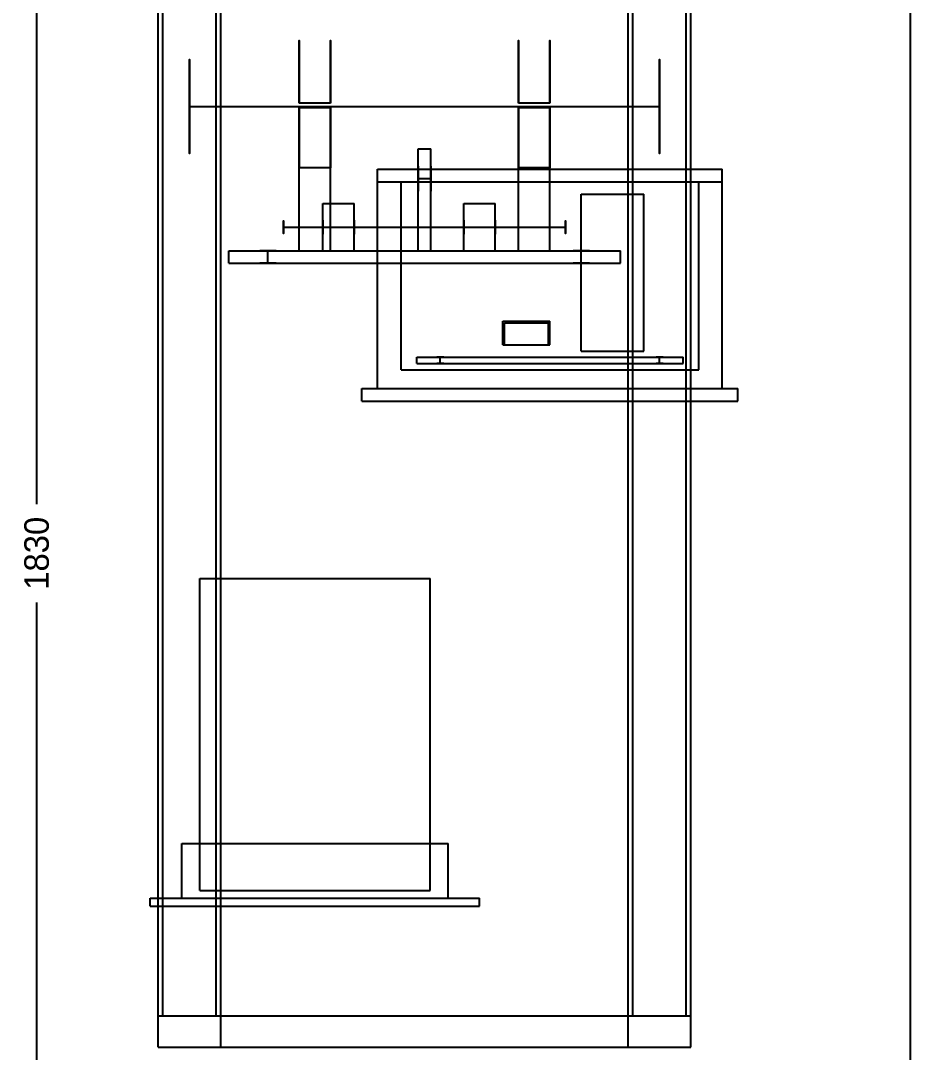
# Model space of a CAD drawing. Header units: millimetres. Extents: x -45 to 2722, y -2126 to 1871.
# Drawn here: x 2139 to 2706, y 597 to 1255 of the extents above; entities that cross this region are included whole.
import ezdxf

# ---------------------------------------------------------------- set-up
doc = ezdxf.new("R2010")
doc.units = ezdxf.units.MM
doc.layers.add('DIMENSIONS', color=7, linetype='Continuous')
doc.layers.add('RIGHT', color=7, linetype='Continuous')
doc.dimstyles.get("Standard").update_dxf_attribs({"dimtxt": 2.5, "dimasz": 2.5, "dimexe": 1.25, "dimexo": 0.625, "dimtad": 1, "dimcen": 2.5, "dimazin": 3, "dimtfac": 1, "dimtmove": 0, "dimatfit": 3})

# ---------------------------------------------------------------- blocks, each defined once
blk = doc.blocks.new('_CLOSEDFILLED')
at = {"color": 0, "linetype": 'BYBLOCK'}
blk.add_solid([(-1, 0.164), (0, 0), (-1, -0.164)], dxfattribs=at)
blk = doc.blocks.new('*D6')
at = {"color": 7}
for p, q in [((2184, 1830), (2149, 1830)), ((2149, 946.29), (2149, 1818.7)), ((2149, 11.3), (2149, 883.71)), ((2184, 0), (2149, 0))]:
    blk.add_line(p, q, dxfattribs=at)
at = {"layer": 'Defpoints'}
for p in [(2184, 1830), (2149, 0), (2184, 0)]:
    blk.add_point(p, dxfattribs=at)
at = {"layer": 'DIMENSIONS', "color": 7, "xscale": 11.3, "yscale": 11.3}
for p, rotation in [((2149, 1830), 90), ((2149, 0), 270)]:
    blk.add_blockref('_CLOSEDFILLED', p, dxfattribs=dict(at, rotation=rotation))
at = {"layer": 'DIMENSIONS', "color": 7, "insert": (2149, 915), "char_height": 15.646, "attachment_point": 5, "rotation": 90}
blk.add_mtext('1830', dxfattribs=at)

msp = doc.modelspace()

# ---------------------------------------------------------------- linework, layer by layer
at = {"layer": 'RIGHT'}
for points in [[(2226.5, 620), (2226.5, 1590)], [(2226.5, 620), (2226.5, 1590)], [(2226.5, 620), (2226.5, 1590)], [(2226.5, 620), (2226.5, 1590)], [(2229.5, 620), (2229.5, 1590)], [(2229.5, 620), (2229.5, 1590)], [(2229.5, 620), (2229.5, 1590)], [(2229.5, 620), (2229.5, 1590)], [(2263.5, 620), (2263.5, 1590)], [(2263.5, 620), (2263.5, 1590)], [(2263.5, 620), (2263.5, 1590)], [(2263.5, 620), (2263.5, 1590)], [(2266.5, 620), (2266.5, 1590)], [(2266.5, 620), (2266.5, 1590)], [(2266.5, 620), (2266.5, 1590)], [(2266.5, 620), (2266.5, 1590)], [(2526.5, 620), (2526.5, 1590)], [(2526.5, 620), (2526.5, 1590)], [(2526.5, 620), (2526.5, 1590)], [(2526.5, 620), (2526.5, 1590)], [(2529.5, 620), (2529.5, 1590)], [(2529.5, 620), (2529.5, 1590)], [(2529.5, 620), (2529.5, 1590)], [(2529.5, 620), (2529.5, 1590)], [(2563.5, 620), (2563.5, 1590)], [(2563.5, 620), (2563.5, 1590)], [(2563.5, 620), (2563.5, 1590)], [(2563.5, 620), (2563.5, 1590)], [(2566.5, 620), (2566.5, 1590)], [(2566.5, 620), (2566.5, 1590)], [(2566.5, 620), (2566.5, 1590)], [(2566.5, 620), (2566.5, 1590)], [(2706.5, 330), (2706.5, 1400)], [(2316.5, 1202), (2316.5, 1204.965), (2316.5, 1207.904), (2316.5, 1210.804), (2316.5, 1213.65), (2316.5, 1216.428), (2316.5, 1219.122), (2316.5, 1221.721), (2316.5, 1224.211), (2316.5, 1226.58), (2316.5, 1228.815), (2316.5, 1230.906), (2316.5, 1232.841), (2316.5, 1234.612), (2316.5, 1236.21), (2316.5, 1237.625), (2316.5, 1238.852), (2316.5, 1239.884), (2316.5, 1240.715), (2316.5, 1241.343), (2316.5, 1241.763), (2316.5, 1241.974), (2316.5, 1241.974), (2316.5, 1241.763), (2316.5, 1241.343), (2316.5, 1240.715), (2316.5, 1239.884), (2316.5, 1238.852), (2316.5, 1237.625), (2316.5, 1236.21), (2316.5, 1234.612), (2316.5, 1232.841), (2316.5, 1230.906), (2316.5, 1228.815), (2316.5, 1226.58), (2316.5, 1224.211), (2316.5, 1221.721), (2316.5, 1219.122), (2316.5, 1216.428), (2316.5, 1213.65), (2316.5, 1210.804), (2316.5, 1207.904), (2316.5, 1204.965), (2316.5, 1202)], [(2336.5, 1202), (2336.5, 1204.965), (2336.5, 1207.904), (2336.5, 1210.804), (2336.5, 1213.65), (2336.5, 1216.428), (2336.5, 1219.122), (2336.5, 1221.721), (2336.5, 1224.211), (2336.5, 1226.58), (2336.5, 1228.815), (2336.5, 1230.906), (2336.5, 1232.841), (2336.5, 1234.612), (2336.5, 1236.21), (2336.5, 1237.625), (2336.5, 1238.852), (2336.5, 1239.884), (2336.5, 1240.715), (2336.5, 1241.343), (2336.5, 1241.763), (2336.5, 1241.974), (2336.5, 1241.974), (2336.5, 1241.763), (2336.5, 1241.343), (2336.5, 1240.715), (2336.5, 1239.884), (2336.5, 1238.852), (2336.5, 1237.625), (2336.5, 1236.21), (2336.5, 1234.612), (2336.5, 1232.841), (2336.5, 1230.906), (2336.5, 1228.815), (2336.5, 1226.58), (2336.5, 1224.211), (2336.5, 1221.721), (2336.5, 1219.122), (2336.5, 1216.428), (2336.5, 1213.65), (2336.5, 1210.804), (2336.5, 1207.904), (2336.5, 1204.965), (2336.5, 1202)], [(2456.5, 1202), (2456.5, 1204.965), (2456.5, 1207.904), (2456.5, 1210.804), (2456.5, 1213.65), (2456.5, 1216.428), (2456.5, 1219.122), (2456.5, 1221.721), (2456.5, 1224.211), (2456.5, 1226.58), (2456.5, 1228.815), (2456.5, 1230.906), (2456.5, 1232.841), (2456.5, 1234.612), (2456.5, 1236.21), (2456.5, 1237.625), (2456.5, 1238.852), (2456.5, 1239.884), (2456.5, 1240.715), (2456.5, 1241.343), (2456.5, 1241.763), (2456.5, 1241.974), (2456.5, 1241.974), (2456.5, 1241.763), (2456.5, 1241.343), (2456.5, 1240.715), (2456.5, 1239.884), (2456.5, 1238.852), (2456.5, 1237.625), (2456.5, 1236.21), (2456.5, 1234.612), (2456.5, 1232.841), (2456.5, 1230.906), (2456.5, 1228.815), (2456.5, 1226.58), (2456.5, 1224.211), (2456.5, 1221.721), (2456.5, 1219.122), (2456.5, 1216.428), (2456.5, 1213.65), (2456.5, 1210.804), (2456.5, 1207.904), (2456.5, 1204.965), (2456.5, 1202)], [(2476.5, 1202), (2476.5, 1204.965), (2476.5, 1207.904), (2476.5, 1210.804), (2476.5, 1213.65), (2476.5, 1216.428), (2476.5, 1219.122), (2476.5, 1221.721), (2476.5, 1224.211), (2476.5, 1226.58), (2476.5, 1228.815), (2476.5, 1230.906), (2476.5, 1232.841), (2476.5, 1234.612), (2476.5, 1236.21), (2476.5, 1237.625), (2476.5, 1238.852), (2476.5, 1239.884), (2476.5, 1240.715), (2476.5, 1241.343), (2476.5, 1241.763), (2476.5, 1241.974), (2476.5, 1241.974), (2476.5, 1241.763), (2476.5, 1241.343), (2476.5, 1240.715), (2476.5, 1239.884), (2476.5, 1238.852), (2476.5, 1237.625), (2476.5, 1236.21), (2476.5, 1234.612), (2476.5, 1232.841), (2476.5, 1230.906), (2476.5, 1228.815), (2476.5, 1226.58), (2476.5, 1224.211), (2476.5, 1221.721), (2476.5, 1219.122), (2476.5, 1216.428), (2476.5, 1213.65), (2476.5, 1210.804), (2476.5, 1207.904), (2476.5, 1204.965), (2476.5, 1202)], [(2316.5, 1202), (2316.5, 1204.899), (2316.5, 1207.755), (2316.5, 1210.542), (2316.5, 1213.236), (2316.5, 1215.812), (2316.5, 1218.248), (2316.5, 1220.523), (2316.5, 1222.616), (2316.5, 1224.509), (2316.5, 1226.185), (2316.5, 1227.629), (2316.5, 1228.828), (2316.5, 1229.772), (2316.5, 1230.452), (2316.5, 1230.863), (2316.5, 1231), (2316.5, 1230.863), (2316.5, 1230.452), (2316.5, 1229.772), (2316.5, 1228.828), (2316.5, 1227.629), (2316.5, 1226.185), (2316.5, 1224.509), (2316.5, 1222.616), (2316.5, 1220.523), (2316.5, 1218.248), (2316.5, 1215.812), (2316.5, 1213.236), (2316.5, 1210.542), (2316.5, 1207.755), (2316.5, 1204.899), (2316.5, 1202)], [(2336.5, 1202), (2336.5, 1204.899), (2336.5, 1207.755), (2336.5, 1210.542), (2336.5, 1213.236), (2336.5, 1215.812), (2336.5, 1218.248), (2336.5, 1220.523), (2336.5, 1222.616), (2336.5, 1224.509), (2336.5, 1226.185), (2336.5, 1227.629), (2336.5, 1228.828), (2336.5, 1229.772), (2336.5, 1230.452), (2336.5, 1230.863), (2336.5, 1231), (2336.5, 1230.863), (2336.5, 1230.452), (2336.5, 1229.772), (2336.5, 1228.828), (2336.5, 1227.629), (2336.5, 1226.185), (2336.5, 1224.509), (2336.5, 1222.616), (2336.5, 1220.523), (2336.5, 1218.248), (2336.5, 1215.812), (2336.5, 1213.236), (2336.5, 1210.542), (2336.5, 1207.755), (2336.5, 1204.899), (2336.5, 1202)], [(2456.5, 1202), (2456.5, 1204.899), (2456.5, 1207.755), (2456.5, 1210.542), (2456.5, 1213.236), (2456.5, 1215.812), (2456.5, 1218.248), (2456.5, 1220.523), (2456.5, 1222.616), (2456.5, 1224.509), (2456.5, 1226.185), (2456.5, 1227.629), (2456.5, 1228.828), (2456.5, 1229.772), (2456.5, 1230.452), (2456.5, 1230.863), (2456.5, 1231), (2456.5, 1230.863), (2456.5, 1230.452), (2456.5, 1229.772), (2456.5, 1228.828), (2456.5, 1227.629), (2456.5, 1226.185), (2456.5, 1224.509), (2456.5, 1222.616), (2456.5, 1220.523), (2456.5, 1218.248), (2456.5, 1215.812), (2456.5, 1213.236), (2456.5, 1210.542), (2456.5, 1207.755), (2456.5, 1204.899), (2456.5, 1202)], [(2476.5, 1202), (2476.5, 1204.899), (2476.5, 1207.755), (2476.5, 1210.542), (2476.5, 1213.236), (2476.5, 1215.812), (2476.5, 1218.248), (2476.5, 1220.523), (2476.5, 1222.616), (2476.5, 1224.509), (2476.5, 1226.185), (2476.5, 1227.629), (2476.5, 1228.828), (2476.5, 1229.772), (2476.5, 1230.452), (2476.5, 1230.863), (2476.5, 1231), (2476.5, 1230.863), (2476.5, 1230.452), (2476.5, 1229.772), (2476.5, 1228.828), (2476.5, 1227.629), (2476.5, 1226.185), (2476.5, 1224.509), (2476.5, 1222.616), (2476.5, 1220.523), (2476.5, 1218.248), (2476.5, 1215.812), (2476.5, 1213.236), (2476.5, 1210.542), (2476.5, 1207.755), (2476.5, 1204.899), (2476.5, 1202)], [(2246.5, 1200), (2246.5, 1197.013), (2246.5, 1194.056), (2246.5, 1191.157), (2246.5, 1188.347), (2246.5, 1185.652), (2246.5, 1183.1), (2246.5, 1180.716), (2246.5, 1178.524), (2246.5, 1176.545), (2246.5, 1174.799), (2246.5, 1173.304), (2246.5, 1172.074), (2246.5, 1171.121), (2246.5, 1170.456), (2246.5, 1170.084), (2246.5, 1170.009), (2246.5, 1170.233), (2246.5, 1170.752), (2246.5, 1171.562), (2246.5, 1172.655), (2246.5, 1174.019), (2246.5, 1175.642), (2246.5, 1177.507), (2246.5, 1179.595), (2246.5, 1181.886), (2246.5, 1184.357), (2246.5, 1186.983), (2246.5, 1189.739), (2246.5, 1192.597), (2246.5, 1195.529), (2246.5, 1198.505), (2246.5, 1201.495), (2246.5, 1204.471), (2246.5, 1207.403), (2246.5, 1210.261), (2246.5, 1213.017), (2246.5, 1215.643), (2246.5, 1218.114), (2246.5, 1220.405), (2246.5, 1222.493), (2246.5, 1224.358), (2246.5, 1225.981), (2246.5, 1227.345), (2246.5, 1228.438), (2246.5, 1229.248), (2246.5, 1229.767), (2246.5, 1229.991), (2246.5, 1229.916), (2246.5, 1229.544), (2246.5, 1228.879), (2246.5, 1227.926), (2246.5, 1226.696), (2246.5, 1225.201), (2246.5, 1223.455), (2246.5, 1221.476), (2246.5, 1219.284), (2246.5, 1216.9), (2246.5, 1214.348), (2246.5, 1211.653), (2246.5, 1208.843), (2246.5, 1205.944), (2246.5, 1202.987), (2246.5, 1200)], [(2546.5, 1200), (2546.5, 1197.013), (2546.5, 1194.056), (2546.5, 1191.157), (2546.5, 1188.347), (2546.5, 1185.652), (2546.5, 1183.1), (2546.5, 1180.716), (2546.5, 1178.524), (2546.5, 1176.545), (2546.5, 1174.799), (2546.5, 1173.304), (2546.5, 1172.074), (2546.5, 1171.121), (2546.5, 1170.456), (2546.5, 1170.084), (2546.5, 1170.009), (2546.5, 1170.233), (2546.5, 1170.752), (2546.5, 1171.562), (2546.5, 1172.655), (2546.5, 1174.019), (2546.5, 1175.642), (2546.5, 1177.507), (2546.5, 1179.595), (2546.5, 1181.886), (2546.5, 1184.357), (2546.5, 1186.983), (2546.5, 1189.739), (2546.5, 1192.597), (2546.5, 1195.529), (2546.5, 1198.505), (2546.5, 1201.495), (2546.5, 1204.471), (2546.5, 1207.403), (2546.5, 1210.261), (2546.5, 1213.017), (2546.5, 1215.643), (2546.5, 1218.114), (2546.5, 1220.405), (2546.5, 1222.493), (2546.5, 1224.358), (2546.5, 1225.981), (2546.5, 1227.345), (2546.5, 1228.438), (2546.5, 1229.248), (2546.5, 1229.767), (2546.5, 1229.991), (2546.5, 1229.916), (2546.5, 1229.544), (2546.5, 1228.879), (2546.5, 1227.926), (2546.5, 1226.696), (2546.5, 1225.201), (2546.5, 1223.455), (2546.5, 1221.476), (2546.5, 1219.284), (2546.5, 1216.9), (2546.5, 1214.348), (2546.5, 1211.653), (2546.5, 1208.843), (2546.5, 1205.944), (2546.5, 1202.987), (2546.5, 1200)], [(2246.5, 1200), (2546.5, 1200)], [(2336.5, 1202), (2316.5, 1202)], [(2336.5, 1202), (2316.5, 1202)], [(2336.5, 1202), (2316.5, 1202)], [(2336.5, 1202), (2316.5, 1202)], [(2316.5, 1199), (2316.5, 1196.086), (2316.5, 1193.191), (2316.5, 1190.328), (2316.5, 1187.513), (2316.5, 1184.758), (2316.5, 1182.076), (2316.5, 1179.481), (2316.5, 1176.985), (2316.5, 1174.6), (2316.5, 1172.338), (2316.5, 1170.21), (2316.5, 1168.225), (2316.5, 1166.394), (2316.5, 1164.726), (2316.5, 1163.227), (2316.5, 1161.907), (2316.5, 1160.77)], [(2336.5, 1199), (2316.5, 1199)], [(2316.5, 1199), (2316.5, 1196.03), (2316.5, 1193.096), (2316.5, 1190.227), (2316.5, 1187.447), (2316.5, 1184.784), (2316.5, 1182.261), (2316.5, 1179.902), (2316.5, 1177.729), (2316.5, 1175.761), (2316.5, 1174.018), (2316.5, 1172.514), (2316.5, 1171.265), (2316.5, 1170.281), (2316.5, 1169.572), (2316.5, 1169.143), (2316.5, 1169), (2316.5, 1169.143), (2316.5, 1169.572), (2316.5, 1170.281), (2316.5, 1171.265), (2316.5, 1172.514), (2316.5, 1174.018), (2316.5, 1175.761), (2316.5, 1177.729), (2316.5, 1179.902), (2316.5, 1182.261), (2316.5, 1184.784), (2316.5, 1187.447), (2316.5, 1190.227), (2316.5, 1193.096), (2316.5, 1196.03), (2316.5, 1199)], [(2316.5, 1160.77), (2316.5, 1161.907), (2316.5, 1163.227), (2316.5, 1164.726), (2316.5, 1166.394), (2316.5, 1168.225), (2316.5, 1170.21), (2316.5, 1172.338), (2316.5, 1174.6), (2316.5, 1176.985), (2316.5, 1179.481), (2316.5, 1182.076), (2316.5, 1184.758), (2316.5, 1187.513), (2316.5, 1190.328), (2316.5, 1193.191), (2316.5, 1196.086), (2316.5, 1199)], [(2336.5, 1199), (2316.5, 1199)], [(2336.5, 1199), (2316.5, 1199)], [(2336.5, 1199), (2316.5, 1199)], [(2336.5, 1199), (2336.5, 1196.086), (2336.5, 1193.191), (2336.5, 1190.328), (2336.5, 1187.513), (2336.5, 1184.758), (2336.5, 1182.076), (2336.5, 1179.481), (2336.5, 1176.985), (2336.5, 1174.6), (2336.5, 1172.338), (2336.5, 1170.21), (2336.5, 1168.225), (2336.5, 1166.394), (2336.5, 1164.726), (2336.5, 1163.227), (2336.5, 1161.907), (2336.5, 1160.77)], [(2336.5, 1199), (2336.5, 1196.03), (2336.5, 1193.096), (2336.5, 1190.227), (2336.5, 1187.447), (2336.5, 1184.784), (2336.5, 1182.261), (2336.5, 1179.902), (2336.5, 1177.729), (2336.5, 1175.761), (2336.5, 1174.018), (2336.5, 1172.514), (2336.5, 1171.265), (2336.5, 1170.281), (2336.5, 1169.572), (2336.5, 1169.143), (2336.5, 1169), (2336.5, 1169.143), (2336.5, 1169.572), (2336.5, 1170.281), (2336.5, 1171.265), (2336.5, 1172.514), (2336.5, 1174.018), (2336.5, 1175.761), (2336.5, 1177.729), (2336.5, 1179.902), (2336.5, 1182.261), (2336.5, 1184.784), (2336.5, 1187.447), (2336.5, 1190.227), (2336.5, 1193.096), (2336.5, 1196.03), (2336.5, 1199)], [(2336.5, 1160.77), (2336.5, 1161.907), (2336.5, 1163.227), (2336.5, 1164.726), (2336.5, 1166.394), (2336.5, 1168.225), (2336.5, 1170.21), (2336.5, 1172.338), (2336.5, 1174.6), (2336.5, 1176.985), (2336.5, 1179.481), (2336.5, 1182.076), (2336.5, 1184.758), (2336.5, 1187.513), (2336.5, 1190.328), (2336.5, 1193.191), (2336.5, 1196.086), (2336.5, 1199)], [(2476.5, 1202), (2456.5, 1202)], [(2476.5, 1202), (2456.5, 1202)], [(2476.5, 1202), (2456.5, 1202)], [(2476.5, 1202), (2456.5, 1202)], [(2456.5, 1199), (2456.5, 1196.086), (2456.5, 1193.191), (2456.5, 1190.328), (2456.5, 1187.513), (2456.5, 1184.758), (2456.5, 1182.076), (2456.5, 1179.481), (2456.5, 1176.985), (2456.5, 1174.6), (2456.5, 1172.338), (2456.5, 1170.21), (2456.5, 1168.225), (2456.5, 1166.394), (2456.5, 1164.726), (2456.5, 1163.227), (2456.5, 1161.907), (2456.5, 1160.77)], [(2476.5, 1199), (2456.5, 1199)], [(2456.5, 1199), (2456.5, 1196.03), (2456.5, 1193.096), (2456.5, 1190.227), (2456.5, 1187.447), (2456.5, 1184.784), (2456.5, 1182.261), (2456.5, 1179.902), (2456.5, 1177.729), (2456.5, 1175.761), (2456.5, 1174.018), (2456.5, 1172.514), (2456.5, 1171.265), (2456.5, 1170.281), (2456.5, 1169.572), (2456.5, 1169.143), (2456.5, 1169), (2456.5, 1169.143), (2456.5, 1169.572), (2456.5, 1170.281), (2456.5, 1171.265), (2456.5, 1172.514), (2456.5, 1174.018), (2456.5, 1175.761), (2456.5, 1177.729), (2456.5, 1179.902), (2456.5, 1182.261), (2456.5, 1184.784), (2456.5, 1187.447), (2456.5, 1190.227), (2456.5, 1193.096), (2456.5, 1196.03), (2456.5, 1199)], [(2456.5, 1160.77), (2456.5, 1161.907), (2456.5, 1163.227), (2456.5, 1164.726), (2456.5, 1166.394), (2456.5, 1168.225), (2456.5, 1170.21), (2456.5, 1172.338), (2456.5, 1174.6), (2456.5, 1176.985), (2456.5, 1179.481), (2456.5, 1182.076), (2456.5, 1184.758), (2456.5, 1187.513), (2456.5, 1190.328), (2456.5, 1193.191), (2456.5, 1196.086), (2456.5, 1199)], [(2476.5, 1199), (2456.5, 1199)], [(2476.5, 1199), (2456.5, 1199)], [(2476.5, 1199), (2456.5, 1199)], [(2476.5, 1199), (2476.5, 1196.086), (2476.5, 1193.191), (2476.5, 1190.328), (2476.5, 1187.513), (2476.5, 1184.758), (2476.5, 1182.076), (2476.5, 1179.481), (2476.5, 1176.985), (2476.5, 1174.6), (2476.5, 1172.338), (2476.5, 1170.21), (2476.5, 1168.225), (2476.5, 1166.394), (2476.5, 1164.726), (2476.5, 1163.227), (2476.5, 1161.907), (2476.5, 1160.77)], [(2476.5, 1199), (2476.5, 1196.03), (2476.5, 1193.096), (2476.5, 1190.227), (2476.5, 1187.447), (2476.5, 1184.784), (2476.5, 1182.261), (2476.5, 1179.902), (2476.5, 1177.729), (2476.5, 1175.761), (2476.5, 1174.018), (2476.5, 1172.514), (2476.5, 1171.265), (2476.5, 1170.281), (2476.5, 1169.572), (2476.5, 1169.143), (2476.5, 1169), (2476.5, 1169.143), (2476.5, 1169.572), (2476.5, 1170.281), (2476.5, 1171.265), (2476.5, 1172.514), (2476.5, 1174.018), (2476.5, 1175.761), (2476.5, 1177.729), (2476.5, 1179.902), (2476.5, 1182.261), (2476.5, 1184.784), (2476.5, 1187.447), (2476.5, 1190.227), (2476.5, 1193.096), (2476.5, 1196.03), (2476.5, 1199)], [(2476.5, 1160.77), (2476.5, 1161.907), (2476.5, 1163.227), (2476.5, 1164.726), (2476.5, 1166.394), (2476.5, 1168.225), (2476.5, 1170.21), (2476.5, 1172.338), (2476.5, 1174.6), (2476.5, 1176.985), (2476.5, 1179.481), (2476.5, 1182.076), (2476.5, 1184.758), (2476.5, 1187.513), (2476.5, 1190.328), (2476.5, 1193.191), (2476.5, 1196.086), (2476.5, 1199)], [(2392.5, 1108), (2392.5, 1173)], [(2392.5, 1173), (2400.5, 1173)], [(2392.5, 1108), (2392.5, 1173)], [(2392.5, 1173), (2400.5, 1173)], [(2400.5, 1108), (2400.5, 1173)], [(2400.5, 1108), (2400.5, 1173)], [(2336.5, 1160.77), (2316.5, 1160.77)], [(2316.5, 1108), (2316.5, 1160.77)], [(2316.5, 1108), (2316.5, 1160.77)], [(2336.5, 1160.77), (2316.5, 1160.77)], [(2336.5, 1108), (2336.5, 1160.77)], [(2336.5, 1108), (2336.5, 1160.77)], [(2366.5, 1152), (2366.5, 1160)], [(2366.5, 1160), (2586.5, 1160)], [(2366.5, 1152), (2366.5, 1160)], [(2366.5, 1160), (2586.5, 1160)], [(2392.5, 1154), (2392.5, 1156.89), (2392.5, 1159.39), (2392.5, 1161.161), (2392.5, 1161.966), (2392.5, 1161.695), (2392.5, 1160.384), (2392.5, 1158.211), (2392.5, 1155.47), (2392.5, 1152.53), (2392.5, 1149.789), (2392.5, 1147.616), (2392.5, 1146.305), (2392.5, 1146.034), (2392.5, 1146.839), (2392.5, 1148.61), (2392.5, 1151.11), (2392.5, 1154)], [(2400.5, 1154), (2400.5, 1156.89), (2400.5, 1159.39), (2400.5, 1161.161), (2400.5, 1161.966), (2400.5, 1161.695), (2400.5, 1160.384), (2400.5, 1158.211), (2400.5, 1155.47), (2400.5, 1152.53), (2400.5, 1149.789), (2400.5, 1147.616), (2400.5, 1146.305), (2400.5, 1146.034), (2400.5, 1146.839), (2400.5, 1148.61), (2400.5, 1151.11), (2400.5, 1154)], [(2476.5, 1160.77), (2456.5, 1160.77)], [(2456.5, 1108), (2456.5, 1160.77)], [(2456.5, 1108), (2456.5, 1160.77)], [(2476.5, 1160.77), (2456.5, 1160.77)], [(2476.5, 1108), (2476.5, 1160.77)], [(2476.5, 1108), (2476.5, 1160.77)], [(2586.5, 1152), (2586.5, 1160)], [(2586.5, 1152), (2586.5, 1160)], [(2366.5, 1020), (2366.5, 1152)], [(2366.5, 1152), (2586.5, 1152)], [(2366.5, 1020), (2366.5, 1152)], [(2366.5, 1152), (2586.5, 1152)], [(2366.5, 1152), (2586.5, 1152)], [(2366.5, 1152), (2586.5, 1152)], [(2381.5, 1152), (2571.5, 1152)], [(2381.5, 1152), (2571.5, 1152)], [(2381.5, 1032), (2381.5, 1152)], [(2381.5, 1032), (2381.5, 1152)], [(2392.5, 1154), (2400.5, 1154)], [(2571.5, 1032), (2571.5, 1152)], [(2571.5, 1032), (2571.5, 1152)], [(2586.5, 1020), (2586.5, 1152)], [(2586.5, 1020), (2586.5, 1152)], [(2496.5, 1044), (2496.5, 1144)], [(2496.5, 1144), (2536.5, 1144)], [(2496.5, 1044), (2496.5, 1144)], [(2496.5, 1144), (2536.5, 1144)], [(2536.5, 1044), (2536.5, 1144)], [(2536.5, 1044), (2536.5, 1144)], [(2331.5, 1108), (2331.5, 1138)], [(2331.5, 1138), (2351.5, 1138)], [(2331.5, 1108), (2331.5, 1138)], [(2331.5, 1138), (2351.5, 1138)], [(2351.5, 1108), (2351.5, 1138)], [(2351.5, 1108), (2351.5, 1138)], [(2421.5, 1108), (2421.5, 1138)], [(2421.5, 1138), (2441.5, 1138)], [(2421.5, 1108), (2421.5, 1138)], [(2421.5, 1138), (2441.5, 1138)], [(2441.5, 1108), (2441.5, 1138)], [(2441.5, 1108), (2441.5, 1138)], [(2306.5, 1123), (2306.5, 1121.373), (2306.5, 1120.027), (2306.5, 1119.196), (2306.5, 1119.022), (2306.5, 1119.536), (2306.5, 1120.649), (2306.5, 1122.168), (2306.5, 1123.832), (2306.5, 1125.351), (2306.5, 1126.464), (2306.5, 1126.978), (2306.5, 1126.804), (2306.5, 1125.973), (2306.5, 1124.627), (2306.5, 1123)], [(2331.5, 1123), (2331.5, 1124.83), (2331.5, 1126.344), (2331.5, 1127.28), (2331.5, 1127.475), (2331.5, 1126.897), (2331.5, 1125.645), (2331.5, 1123.936), (2331.5, 1122.064), (2331.5, 1120.355), (2331.5, 1119.103), (2331.5, 1118.525), (2331.5, 1118.72), (2331.5, 1119.656), (2331.5, 1121.17), (2331.5, 1123)], [(2351.5, 1123), (2351.5, 1124.83), (2351.5, 1126.344), (2351.5, 1127.28), (2351.5, 1127.475), (2351.5, 1126.897), (2351.5, 1125.645), (2351.5, 1123.936), (2351.5, 1122.064), (2351.5, 1120.355), (2351.5, 1119.103), (2351.5, 1118.525), (2351.5, 1118.72), (2351.5, 1119.656), (2351.5, 1121.17), (2351.5, 1123)], [(2421.5, 1123), (2421.5, 1124.83), (2421.5, 1126.344), (2421.5, 1127.28), (2421.5, 1127.475), (2421.5, 1126.897), (2421.5, 1125.645), (2421.5, 1123.936), (2421.5, 1122.064), (2421.5, 1120.355), (2421.5, 1119.103), (2421.5, 1118.525), (2421.5, 1118.72), (2421.5, 1119.656), (2421.5, 1121.17), (2421.5, 1123)], [(2441.5, 1123), (2441.5, 1124.83), (2441.5, 1126.344), (2441.5, 1127.28), (2441.5, 1127.475), (2441.5, 1126.897), (2441.5, 1125.645), (2441.5, 1123.936), (2441.5, 1122.064), (2441.5, 1120.355), (2441.5, 1119.103), (2441.5, 1118.525), (2441.5, 1118.72), (2441.5, 1119.656), (2441.5, 1121.17), (2441.5, 1123)], [(2486.5, 1123), (2486.5, 1121.373), (2486.5, 1120.027), (2486.5, 1119.196), (2486.5, 1119.022), (2486.5, 1119.536), (2486.5, 1120.649), (2486.5, 1122.168), (2486.5, 1123.832), (2486.5, 1125.351), (2486.5, 1126.464), (2486.5, 1126.978), (2486.5, 1126.804), (2486.5, 1125.973), (2486.5, 1124.627), (2486.5, 1123)], [(2306.5, 1123), (2486.5, 1123)], [(2331.5, 1123), (2351.5, 1123)], [(2421.5, 1123), (2441.5, 1123)], [(2271.5, 1100), (2271.5, 1108)], [(2271.5, 1108), (2521.5, 1108)], [(2271.5, 1100), (2271.5, 1108)], [(2271.5, 1108), (2521.5, 1108)], [(2296.5, 1108), (2294.365, 1108), (2292.598, 1108), (2291.507, 1108), (2291.279, 1108), (2291.953, 1108), (2293.414, 1108), (2295.408, 1108), (2297.592, 1108), (2299.586, 1108), (2301.047, 1108), (2301.721, 1108), (2301.493, 1108), (2300.402, 1108), (2298.635, 1108), (2296.5, 1108)], [(2296.5, 1108), (2294.365, 1108), (2292.598, 1108), (2291.507, 1108), (2291.279, 1108), (2291.953, 1108), (2293.414, 1108), (2295.408, 1108), (2297.592, 1108), (2299.586, 1108), (2301.047, 1108), (2301.721, 1108), (2301.493, 1108), (2300.402, 1108), (2298.635, 1108), (2296.5, 1108)], [(2296.5, 1100), (2296.5, 1108)], [(2296.5, 1100), (2296.5, 1108)], [(2316.5, 1108), (2336.5, 1108)], [(2316.5, 1108), (2336.5, 1108)], [(2331.5, 1108), (2351.5, 1108)], [(2331.5, 1108), (2351.5, 1108)], [(2392.5, 1108), (2400.5, 1108)], [(2392.5, 1108), (2400.5, 1108)], [(2421.5, 1108), (2441.5, 1108)], [(2421.5, 1108), (2441.5, 1108)], [(2456.5, 1108), (2476.5, 1108)], [(2456.5, 1108), (2476.5, 1108)], [(2496.5, 1108), (2494.365, 1108), (2492.598, 1108), (2491.507, 1108), (2491.279, 1108), (2491.953, 1108), (2493.414, 1108), (2495.408, 1108), (2497.592, 1108), (2499.586, 1108), (2501.047, 1108), (2501.721, 1108), (2501.493, 1108), (2500.402, 1108), (2498.635, 1108), (2496.5, 1108)], [(2496.5, 1108), (2494.365, 1108), (2492.598, 1108), (2491.507, 1108), (2491.279, 1108), (2491.953, 1108), (2493.414, 1108), (2495.408, 1108), (2497.592, 1108), (2499.586, 1108), (2501.047, 1108), (2501.721, 1108), (2501.493, 1108), (2500.402, 1108), (2498.635, 1108), (2496.5, 1108)], [(2496.5, 1100), (2496.5, 1108)], [(2496.5, 1100), (2496.5, 1108)], [(2521.5, 1100), (2521.5, 1108)], [(2521.5, 1100), (2521.5, 1108)], [(2271.5, 1100), (2521.5, 1100)], [(2271.5, 1100), (2521.5, 1100)], [(2296.5, 1100), (2294.365, 1100), (2292.598, 1100), (2291.507, 1100), (2291.279, 1100), (2291.953, 1100), (2293.414, 1100), (2295.408, 1100), (2297.592, 1100), (2299.586, 1100), (2301.047, 1100), (2301.721, 1100), (2301.493, 1100), (2300.402, 1100), (2298.635, 1100), (2296.5, 1100)], [(2296.5, 1100), (2294.365, 1100), (2292.598, 1100), (2291.507, 1100), (2291.279, 1100), (2291.953, 1100), (2293.414, 1100), (2295.408, 1100), (2297.592, 1100), (2299.586, 1100), (2301.047, 1100), (2301.721, 1100), (2301.493, 1100), (2300.402, 1100), (2298.635, 1100), (2296.5, 1100)], [(2496.5, 1100), (2494.365, 1100), (2492.598, 1100), (2491.507, 1100), (2491.279, 1100), (2491.953, 1100), (2493.414, 1100), (2495.408, 1100), (2497.592, 1100), (2499.586, 1100), (2501.047, 1100), (2501.721, 1100), (2501.493, 1100), (2500.402, 1100), (2498.635, 1100), (2496.5, 1100)], [(2496.5, 1100), (2494.365, 1100), (2492.598, 1100), (2491.507, 1100), (2491.279, 1100), (2491.953, 1100), (2493.414, 1100), (2495.408, 1100), (2497.592, 1100), (2499.586, 1100), (2501.047, 1100), (2501.721, 1100), (2501.493, 1100), (2500.402, 1100), (2498.635, 1100), (2496.5, 1100)], [(2446.5, 1048), (2446.5, 1063)], [(2446.5, 1063), (2476.5, 1063)], [(2446.5, 1048), (2446.5, 1063)], [(2446.5, 1063), (2476.5, 1063)], [(2447.5, 1048), (2447.5, 1062)], [(2447.5, 1062), (2475.5, 1062)], [(2447.5, 1048), (2447.5, 1062)], [(2447.5, 1062), (2475.5, 1062)], [(2475.5, 1048), (2475.5, 1062)], [(2475.5, 1048), (2475.5, 1062)], [(2476.5, 1048), (2476.5, 1063)], [(2476.5, 1048), (2476.5, 1063)], [(2446.5, 1048), (2476.5, 1048)], [(2446.5, 1048), (2476.5, 1048)], [(2447.5, 1048), (2475.5, 1048)], [(2447.5, 1048), (2475.5, 1048)], [(2391.5, 1036), (2391.5, 1040)], [(2391.5, 1040), (2561.5, 1040)], [(2391.5, 1036), (2391.5, 1040)], [(2391.5, 1040), (2561.5, 1040)], [(2406.5, 1040), (2405.585, 1040), (2404.828, 1040), (2404.36, 1040), (2404.262, 1040), (2404.551, 1040), (2405.177, 1040), (2406.032, 1040), (2406.968, 1040), (2407.823, 1040), (2408.449, 1040), (2408.738, 1040), (2408.64, 1040), (2408.172, 1040), (2407.415, 1040), (2406.5, 1040)], [(2406.5, 1040), (2405.585, 1040), (2404.828, 1040), (2404.36, 1040), (2404.262, 1040), (2404.551, 1040), (2405.177, 1040), (2406.032, 1040), (2406.968, 1040), (2407.823, 1040), (2408.449, 1040), (2408.738, 1040), (2408.64, 1040), (2408.172, 1040), (2407.415, 1040), (2406.5, 1040)], [(2406.5, 1036), (2406.5, 1040)], [(2406.5, 1036), (2406.5, 1040)], [(2496.5, 1044), (2536.5, 1044)], [(2496.5, 1044), (2536.5, 1044)], [(2546.5, 1040), (2545.585, 1040), (2544.828, 1040), (2544.36, 1040), (2544.262, 1040), (2544.551, 1040), (2545.177, 1040), (2546.032, 1040), (2546.968, 1040), (2547.823, 1040), (2548.449, 1040), (2548.738, 1040), (2548.64, 1040), (2548.172, 1040), (2547.415, 1040), (2546.5, 1040)], [(2546.5, 1040), (2545.585, 1040), (2544.828, 1040), (2544.36, 1040), (2544.262, 1040), (2544.551, 1040), (2545.177, 1040), (2546.032, 1040), (2546.968, 1040), (2547.823, 1040), (2548.449, 1040), (2548.738, 1040), (2548.64, 1040), (2548.172, 1040), (2547.415, 1040), (2546.5, 1040)], [(2546.5, 1036), (2546.5, 1040)], [(2546.5, 1036), (2546.5, 1040)], [(2561.5, 1036), (2561.5, 1040)], [(2561.5, 1036), (2561.5, 1040)], [(2391.5, 1036), (2561.5, 1036)], [(2391.5, 1036), (2561.5, 1036)], [(2406.5, 1036), (2405.585, 1036), (2404.828, 1036), (2404.36, 1036), (2404.262, 1036), (2404.551, 1036), (2405.177, 1036), (2406.032, 1036), (2406.968, 1036), (2407.823, 1036), (2408.449, 1036), (2408.738, 1036), (2408.64, 1036), (2408.172, 1036), (2407.415, 1036), (2406.5, 1036)], [(2406.5, 1036), (2405.585, 1036), (2404.828, 1036), (2404.36, 1036), (2404.262, 1036), (2404.551, 1036), (2405.177, 1036), (2406.032, 1036), (2406.968, 1036), (2407.823, 1036), (2408.449, 1036), (2408.738, 1036), (2408.64, 1036), (2408.172, 1036), (2407.415, 1036), (2406.5, 1036)], [(2546.5, 1036), (2545.585, 1036), (2544.828, 1036), (2544.36, 1036), (2544.262, 1036), (2544.551, 1036), (2545.177, 1036), (2546.032, 1036), (2546.968, 1036), (2547.823, 1036), (2548.449, 1036), (2548.738, 1036), (2548.64, 1036), (2548.172, 1036), (2547.415, 1036), (2546.5, 1036)], [(2546.5, 1036), (2545.585, 1036), (2544.828, 1036), (2544.36, 1036), (2544.262, 1036), (2544.551, 1036), (2545.177, 1036), (2546.032, 1036), (2546.968, 1036), (2547.823, 1036), (2548.449, 1036), (2548.738, 1036), (2548.64, 1036), (2548.172, 1036), (2547.415, 1036), (2546.5, 1036)], [(2381.5, 1032), (2571.5, 1032)], [(2381.5, 1032), (2571.5, 1032)], [(2356.5, 1012), (2356.5, 1020)], [(2356.5, 1020), (2596.5, 1020)], [(2356.5, 1012), (2356.5, 1020)], [(2356.5, 1020), (2596.5, 1020)], [(2366.5, 1020), (2586.5, 1020)], [(2366.5, 1020), (2586.5, 1020)], [(2596.5, 1012), (2596.5, 1020)], [(2596.5, 1012), (2596.5, 1020)], [(2356.5, 1012), (2596.5, 1012)], [(2356.5, 1012), (2596.5, 1012)], [(2253, 700), (2253, 899)], [(2253, 899), (2400, 899)], [(2253, 700), (2253, 899)], [(2253, 899), (2400, 899)], [(2400, 700), (2400, 899)], [(2400, 700), (2400, 899)], [(2241.5, 695), (2241.5, 730)], [(2241.5, 730), (2411.5, 730)], [(2241.5, 695), (2241.5, 730)], [(2241.5, 730), (2411.5, 730)], [(2241.5, 695), (2241.5, 730)], [(2241.5, 730), (2411.5, 730)], [(2241.5, 695), (2241.5, 730)], [(2241.5, 730), (2411.5, 730)], [(2411.5, 695), (2411.5, 730)], [(2411.5, 695), (2411.5, 730)], [(2411.5, 695), (2411.5, 730)], [(2411.5, 695), (2411.5, 730)], [(2253, 700), (2400, 700)], [(2253, 700), (2400, 700)], [(2221.5, 690), (2221.5, 695)], [(2221.5, 695), (2431.5, 695)], [(2221.5, 690), (2221.5, 695)], [(2221.5, 695), (2431.5, 695)], [(2241.5, 695), (2411.5, 695)], [(2241.5, 695), (2411.5, 695)], [(2241.5, 695), (2411.5, 695)], [(2241.5, 695), (2411.5, 695)], [(2431.5, 690), (2431.5, 695)], [(2431.5, 690), (2431.5, 695)], [(2221.5, 690), (2431.5, 690)], [(2221.5, 690), (2431.5, 690)], [(2226.5, 620), (2266.5, 620)], [(2226.5, 620), (2266.5, 620)], [(2226.5, 620), (2266.5, 620)], [(2226.5, 620), (2266.5, 620)], [(2226.5, 600), (2226.5, 620)], [(2226.5, 620), (2266.5, 620)], [(2226.5, 600), (2226.5, 620)], [(2226.5, 620), (2266.5, 620)], [(2229.5, 620), (2263.5, 620)], [(2229.5, 620), (2263.5, 620)], [(2229.5, 620), (2263.5, 620)], [(2229.5, 620), (2263.5, 620)], [(2266.5, 600), (2266.5, 620)], [(2266.5, 600), (2266.5, 620)], [(2266.5, 600), (2266.5, 620)], [(2266.5, 620), (2526.5, 620)], [(2266.5, 600), (2266.5, 620)], [(2266.5, 620), (2526.5, 620)], [(2266.5, 600), (2266.5, 620)], [(2266.5, 620), (2526.5, 620)], [(2266.5, 600), (2266.5, 620)], [(2266.5, 620), (2526.5, 620)], [(2526.5, 620), (2566.5, 620)], [(2526.5, 620), (2566.5, 620)], [(2526.5, 620), (2566.5, 620)], [(2526.5, 620), (2566.5, 620)], [(2526.5, 600), (2526.5, 620)], [(2526.5, 620), (2566.5, 620)], [(2526.5, 600), (2526.5, 620)], [(2526.5, 620), (2566.5, 620)], [(2526.5, 600), (2526.5, 620)], [(2526.5, 600), (2526.5, 620)], [(2526.5, 600), (2526.5, 620)], [(2526.5, 600), (2526.5, 620)], [(2529.5, 620), (2563.5, 620)], [(2529.5, 620), (2563.5, 620)], [(2529.5, 620), (2563.5, 620)], [(2529.5, 620), (2563.5, 620)], [(2566.5, 600), (2566.5, 620)], [(2566.5, 600), (2566.5, 620)], [(2226.5, 600), (2266.5, 600)], [(2226.5, 600), (2266.5, 600)], [(2266.5, 600), (2526.5, 600)], [(2266.5, 600), (2526.5, 600)], [(2266.5, 600), (2526.5, 600)], [(2266.5, 600), (2526.5, 600)], [(2526.5, 600), (2566.5, 600)], [(2526.5, 600), (2566.5, 600)]]:
    msp.add_lwpolyline(points, dxfattribs=at)

# ---------------------------------------------------------------- dimensions: what is measured, and where the dimension line sits
at = {"layer": 'DIMENSIONS'}
dim = msp.add_linear_dim(base=(2149, 0), p1=(2184, 0), p2=(2184, 1830), angle=90, dimstyle='Standard', override={"dimtxt": 15.646154, "dimasz": 11.3, "dimdec": 2, "dimclrd": 7, "dimclre": 7, "dimclrt": 7}, dxfattribs=at)
dim.commit()
dim.dimension.update_dxf_attribs({"geometry": '*D6', "text_midpoint": (2149, 915)})

doc.saveas('drawing.dxf')
